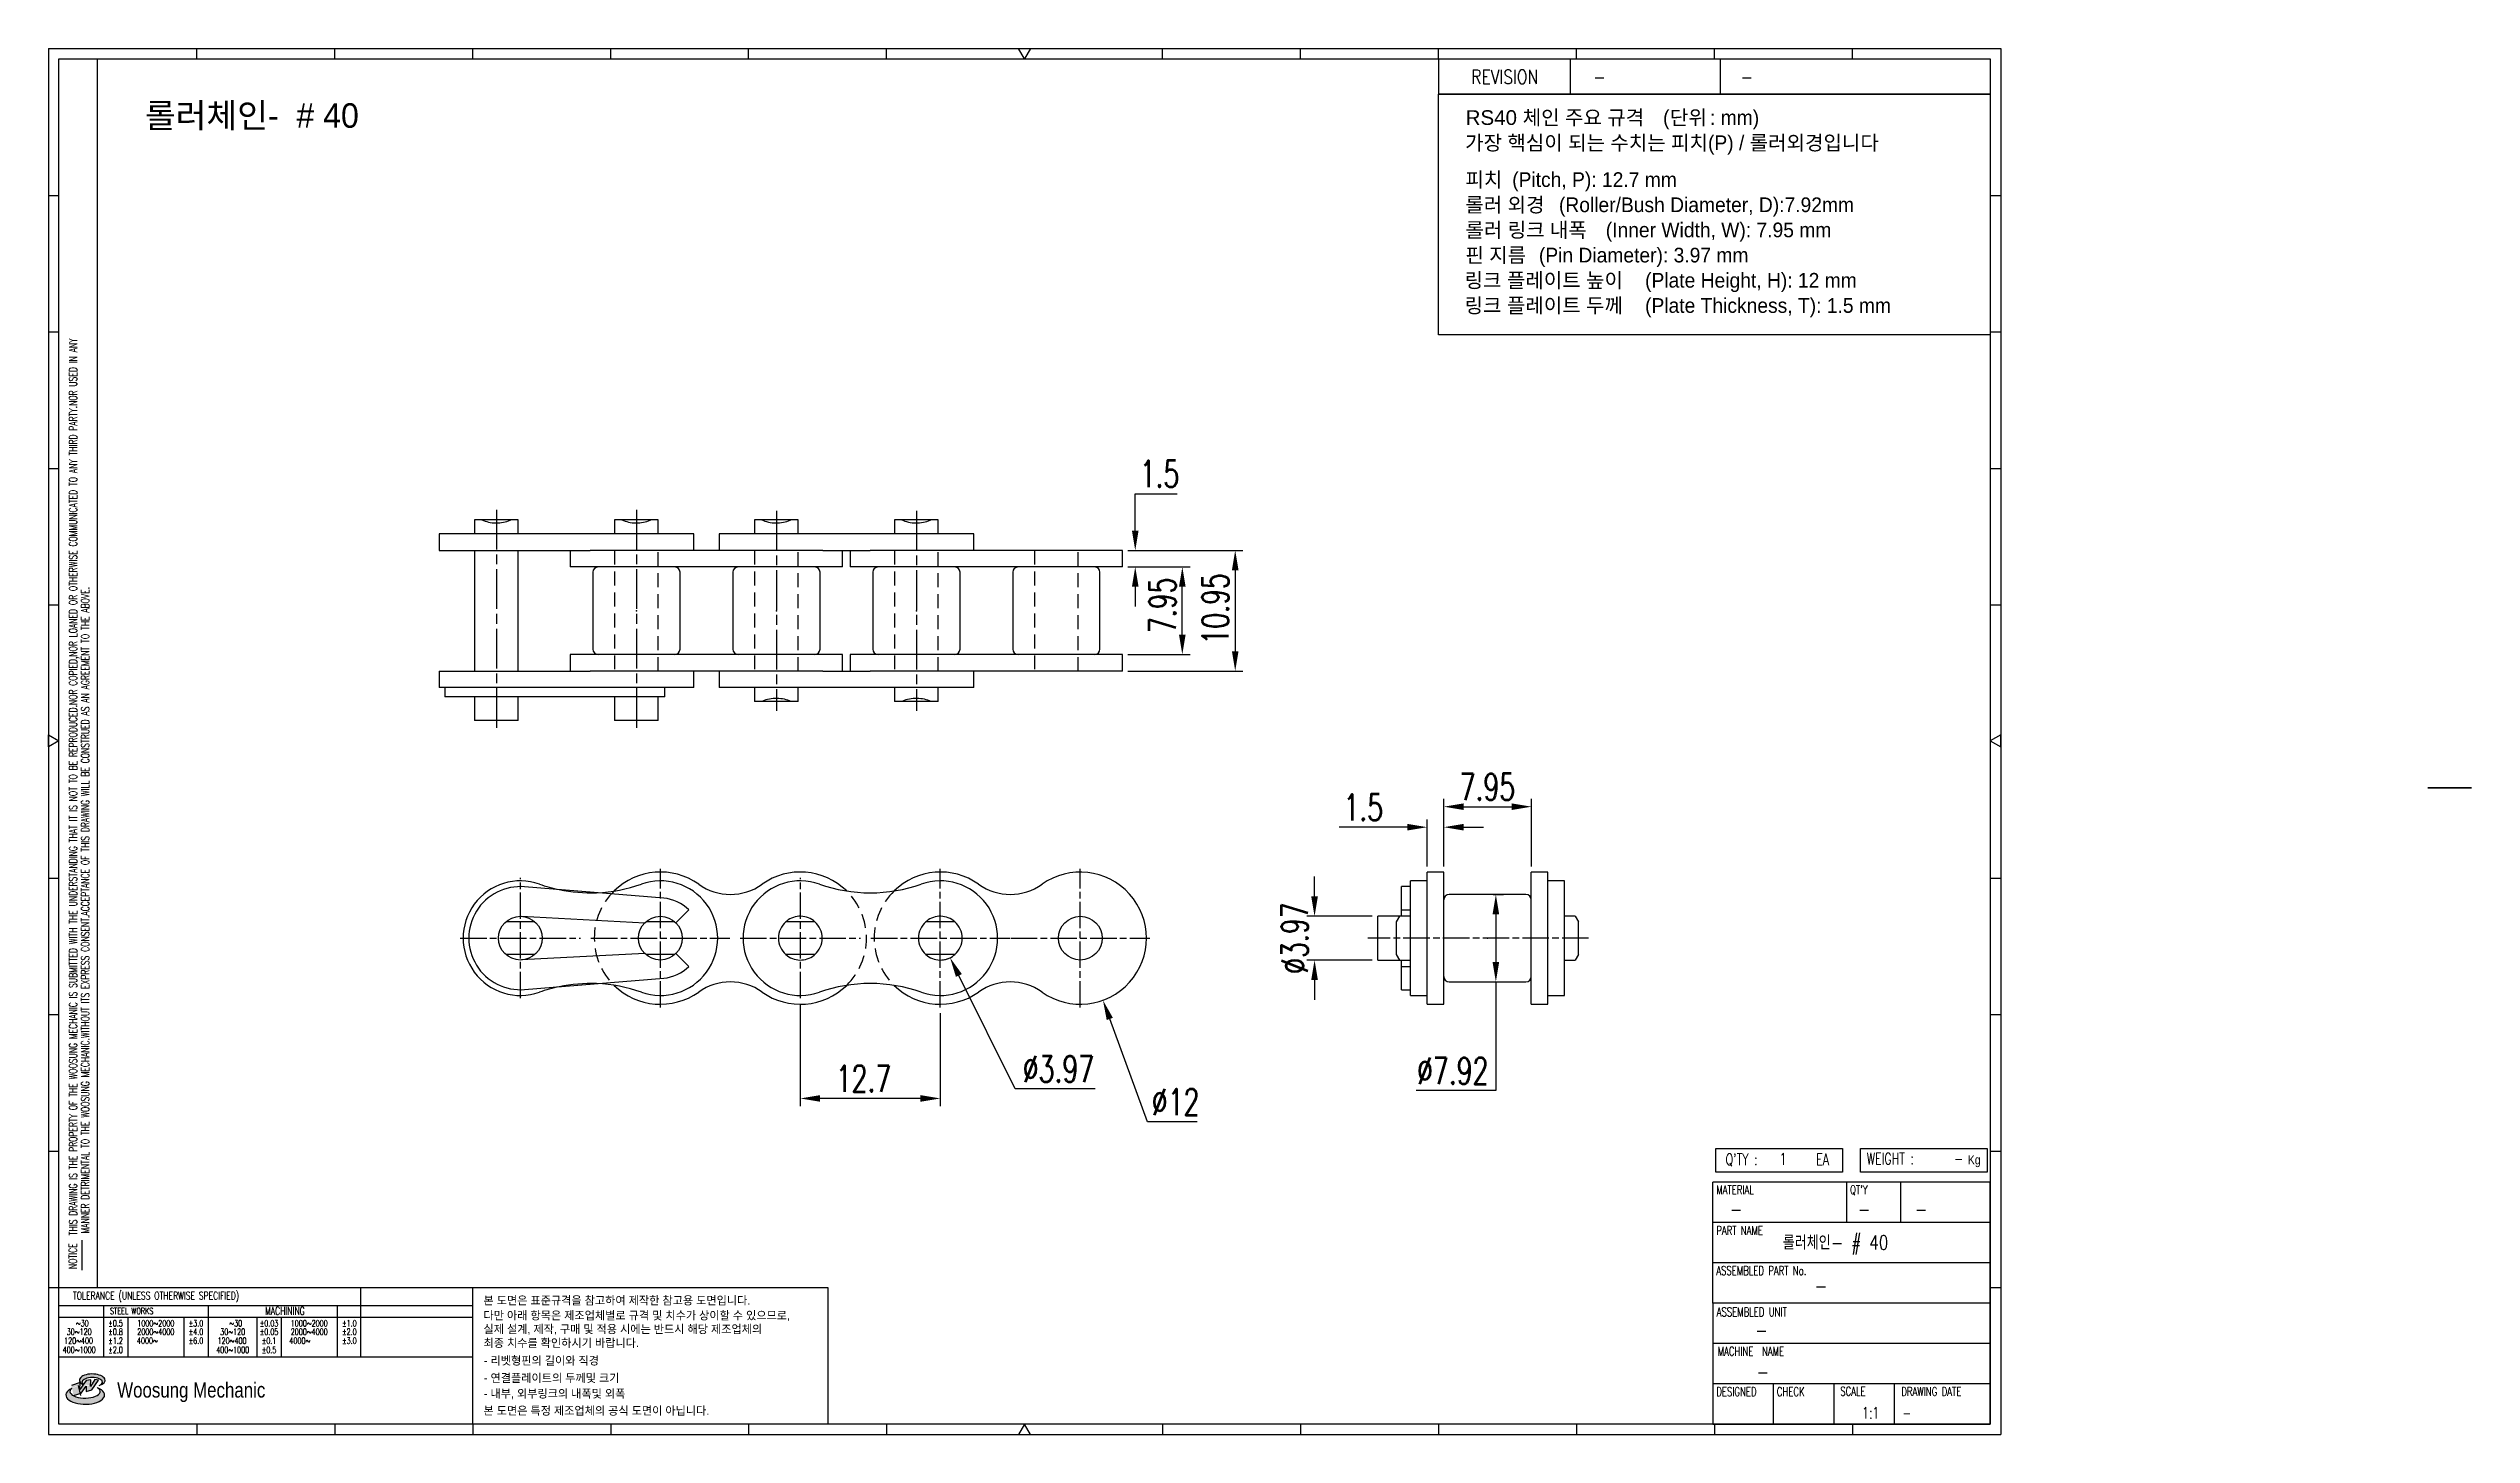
# Model space of a CAD drawing. Header units: millimetres. Extents: x 24367 to 24587, y 34 to 159.
import ezdxf
from ezdxf.enums import TextEntityAlignment as Align

# ---------------------------------------------------------------- set-up
doc = ezdxf.new("R2010")
doc.units = ezdxf.units.MM
doc.linetypes.add('AM_ISO08W050', pattern=[18, 12, -1.5, 3, -1.5])
doc.linetypes.add('HIDDEN', pattern=[9.525, 6.35, -3.175])
doc.layers.get('Defpoints').update_dxf_attribs({"color": 80})
doc.layers.add('CL1', color=140, linetype='AM_ISO08W050', lineweight=25)
for name, color, linetype in [('HID-01', 2, 'HIDDEN'), ('S-DIM', 7, 'Continuous'), ('TITLE', 7, 'Continuous'), ('도면레이아웃', 7, 'Continuous')]:
    doc.layers.add(name, color=color, linetype=linetype)
doc.styles.add('HAN', font='ROMANS.shx', dxfattribs={"width": 0.7, "bigfont": 'whgtxt.shx'})
doc.styles.add('HKD_ST2', font='romans.shx', dxfattribs={"width": 0.7, "height": 4, "bigfont": '@extfont2.shx'})
doc.styles.add('HSG', font='SIMPLEX.shx', dxfattribs={"width": 0.7, "bigfont": 'HSG.shx'})
doc.styles.add('MtXpl_', font='Gulim.ttf')
doc.styles.add('SLDTEXTSTYLE4', font='arial.ttf', dxfattribs={"width": 0.8})
doc.styles.get("Standard").update_dxf_attribs({"font": 'arial.ttf'})
doc.dimstyles.new('APP1', dxfattribs={"dimtxt": 2.4, "dimasz": 1.8, "dimexe": 0.7, "dimexo": 0.5, "dimgap": 0.6, "dimtad": 1, "dimtoh": 1, "dimrnd": 0.01, "dimzin": 9, "dimdsep": 46, "dimtxsty": 'HSG', "dimcen": 0, "dimclrd": 1, "dimclre": 1, "dimclrt": 256, "dimazin": 2, "dimtp": 1, "dimtm": 1, "dimtfac": 0.5, "dimtofl": 0, "dimtmove": 0, "dimatfit": 3, "dimfxl": 0, "dimtvp": 1, "dimtolj": 2, "dimlwd": -1, "dimlwe": -1, "dimarcsym": 0})

# ---------------------------------------------------------------- blocks, each defined once
blk = doc.blocks.new('MAST')
at = {"layer": '도면레이아웃'}
h = blk.add_hatch(color=10, dxfattribs=at)
h.paths.add_polyline_path([(1.544, 35.177), (1.554, 34.966), (1.779, 35.034), (2.054, 35.422), (1.908, 35.446), (1.728, 35.167), (1.741, 35.439), (1.547, 35.405), (1.292, 35.041), (1.295, 35.33), (0.943, 35.208), (1.03, 34.8), (1.336, 34.885)])
edge = h.paths.add_edge_path()
edge.add_ellipse((1.795, 35.421), major_axis=(-0.53, 0), ratio=0.487785, start_angle=122.36065, end_angle=403.39574)
edge.add_line((1.411, 35.244), (1.419, 35.261))
edge.add_ellipse((1.798, 35.344), major_axis=(-0.423, 0), ratio=0.444396, start_angle=131.58977, end_angle=386.19408, ccw=False)
edge = h.paths.add_edge_path()
edge.add_ellipse((1.512, 34.815), major_axis=(-0.793, 0), ratio=0.480113, start_angle=314.67633, end_angle=590.85213)
edge.add_ellipse((1.501, 34.958), major_axis=(-0.62, 0), ratio=0.43311, start_angle=331.7024, end_angle=574.42495, ccw=False)
at = {"color": 140}
for p, q in [((0, 90.118), (80.15, 90.118)), ((0, 90.118), (0, 33.191)), ((57.068, 89.693), (57.068, 88.246)), ((62.47, 89.693), (62.47, 88.246)), ((68.635, 89.693), (68.635, 88.246)), ((80.15, 90.118), (80.15, 33.191)), ((79.725, 88.246), (57.068, 88.246)), ((68.449, 43.961), (68.449, 44.936)), ((68.449, 44.936), (73.654, 44.936)), ((73.654, 44.936), (73.654, 43.961)), ((74.39, 43.961), (74.39, 44.936)), ((74.39, 44.936), (79.595, 44.936)), ((79.595, 44.936), (79.595, 43.961)), ((73.654, 43.961), (68.449, 43.961)), ((79.595, 43.961), (74.39, 43.961)), ((68.336, 38.59), (68.336, 43.563)), ((79.725, 43.563), (68.336, 43.563)), ((73.827, 43.563), (73.827, 41.905)), ((76.037, 43.563), (76.037, 41.905)), ((79.725, 38.59), (79.725, 43.563)), ((79.725, 41.905), (68.336, 41.905)), ((79.725, 40.248), (68.336, 40.248)), ((68.336, 38.59), (68.336, 33.616)), ((79.725, 38.59), (68.336, 38.59)), ((79.725, 33.616), (79.725, 38.59)), ((79.725, 36.932), (68.336, 36.932)), ((79.725, 35.274), (68.336, 35.274)), ((70.822, 33.616), (70.822, 35.274)), ((73.309, 33.616), (73.309, 35.274)), ((75.796, 33.616), (75.796, 35.274)), ((0, 33.191), (80.15, 33.191)), ((68.336, 33.616), (79.725, 33.616))]:
    blk.add_line(p, q, dxfattribs=at)
at = {"color": 2}
for p, q in [((2.017, 39.224), (2.017, 89.693)), ((0.425, 39.224), (17.418, 39.224)), ((12.816, 39.224), (12.816, 36.382)), ((17.418, 33.616), (17.418, 39.224)), ((0.425, 38.487), (17.418, 38.487)), ((0.425, 38.012), (17.418, 38.012)), ((2.257, 38.487), (2.257, 36.382)), ((3.257, 38.012), (3.257, 36.382)), ((5.557, 38.012), (5.557, 36.382)), ((6.557, 38.5), (6.557, 36.382)), ((8.557, 38.012), (8.557, 36.382)), ((9.557, 38.026), (9.557, 36.382)), ((11.857, 38.487), (11.857, 36.382)), ((0.425, 36.382), (17.418, 36.382))]:
    blk.add_line(p, q, dxfattribs=at)
for p, q in [((6.089, 89.693), (6.089, 90.118)), ((11.753, 89.693), (11.753, 90.118)), ((17.418, 89.693), (17.418, 90.118)), ((23.082, 89.693), (23.082, 90.118)), ((28.746, 89.693), (28.746, 90.118)), ((34.411, 89.693), (34.411, 90.118)), ((45.739, 89.693), (45.739, 90.118)), ((51.404, 89.693), (51.404, 90.118)), ((57.068, 89.693), (57.068, 90.118)), ((62.732, 89.693), (62.732, 90.118)), ((68.397, 89.693), (68.397, 90.118)), ((74.061, 89.693), (74.061, 90.118)), ((0, 84.085), (0.425, 84.085)), ((79.725, 84.085), (80.15, 84.085)), ((0, 78.478), (0.425, 78.478)), ((79.725, 78.478), (80.15, 78.478)), ((0, 72.87), (0.425, 72.87)), ((79.725, 72.87), (80.15, 72.87)), ((0, 67.262), (0.425, 67.262)), ((79.725, 67.262), (80.15, 67.262)), ((0, 56.047), (0.425, 56.047)), ((79.725, 56.047), (80.15, 56.047)), ((0, 50.439), (0.425, 50.439)), ((79.725, 50.439), (80.15, 50.439)), ((0, 44.832), (0.425, 44.832)), ((79.725, 44.832), (80.15, 44.832)), ((1.377, 39.947), (1.377, 41.174)), ((0, 39.224), (0.425, 39.224)), ((79.725, 39.224), (80.15, 39.224)), ((6.089, 33.616), (6.089, 33.191)), ((11.753, 33.616), (11.753, 33.191)), ((17.418, 33.616), (17.418, 33.191)), ((23.082, 33.616), (23.082, 33.191)), ((28.746, 33.616), (28.746, 33.191)), ((34.411, 33.616), (34.411, 33.191)), ((45.739, 33.616), (45.739, 33.191)), ((51.404, 33.616), (51.404, 33.191)), ((57.068, 33.616), (57.068, 33.191)), ((62.732, 33.616), (62.732, 33.191)), ((68.397, 33.616), (68.397, 33.191)), ((74.061, 33.616), (74.061, 33.191))]:
    blk.add_line(p, q)
at = {"color": 140}
blk.add_lwpolyline([(0.425, 89.693), (79.725, 89.693), (79.725, 33.616), (0.425, 33.616)], close=True, dxfattribs=at)
for points in [[(40.075, 89.693), (39.83, 90.118), (40.32, 90.118)], [(0.425, 61.679), (0, 61.433), (0, 61.924)], [(79.725, 61.679), (80.15, 61.433), (80.15, 61.924)], [(40.075, 33.616), (39.83, 33.191), (40.32, 33.191)]]:
    blk.add_lwpolyline(points, close=True)
at = {"layer": '도면레이아웃'}
for p, q in [((1.295, 35.33), (0.943, 35.208)), ((1.03, 34.8), (1.336, 34.885)), ((1.224, 35.208), (1.311, 34.8)), ((1.224, 35.208), (1.224, 35.208)), ((1.547, 35.405), (1.292, 35.041)), ((1.292, 35.041), (1.295, 35.33)), ((1.336, 34.885), (1.544, 35.177)), ((1.419, 35.261), (1.411, 35.244)), ((1.544, 35.177), (1.554, 34.966)), ((1.741, 35.439), (1.547, 35.405)), ((1.554, 34.966), (1.779, 35.034)), ((1.908, 35.446), (1.728, 35.167)), ((1.728, 35.167), (1.741, 35.439)), ((1.779, 35.034), (2.054, 35.422)), ((2.054, 35.422), (1.908, 35.446))]:
    blk.add_line(p, q, dxfattribs=at)
for centre, major_axis, ratio, start_param, end_param in [((1.512, 34.815), (-0.793, 0), 0.480113, 5.492138, 10.312315), ((1.501, 34.958), (-0.62, 0), 0.43311, 5.789299, 10.025607), ((1.795, 35.421), (-0.53, 0), 0.487785, 2.135596, 7.040584), ((1.798, 35.344), (-0.423, 0), 0.444396, 2.296675, 6.740358)]:
    blk.add_ellipse(centre, major_axis=major_axis, ratio=ratio, start_param=start_param, end_param=end_param, dxfattribs=at)
for s, height, style, width, p in [('REVISION', 0.5806, 'HAN', 0.8, (58.415, 88.664)), ('-', 0.581, 'HAN', 0.8, (63.426, 88.664)), ('-', 0.581, 'HAN', 0.8, (69.468, 88.664)), ("Q'TY : ", 0.4746, 'HKD_ST2', 0.7, (68.857, 44.253)), ('1', 0.475, 'HKD_ST2', 0.7, (71.071, 44.275)), ('EA', 0.4746, 'HKD_ST2', 0.7, (72.578, 44.253)), ('WEIGHT : ', 0.4746, 'HKD_ST2', 0.7, (74.65, 44.286)), ('-', 0.581, 'HAN', 0.8, (69.029, 42.157)), ('-', 0.581, 'HAN', 0.8, (74.289, 42.157)), ('-', 0.581, 'HAN', 0.8, (76.623, 42.157)), ('-', 0.581, 'HAN', 0.8, (72.515, 39.013)), ('-', 0.581, 'HAN', 0.8, (70.067, 37.189)), ('-', 0.581, 'HAN', 0.8, (70.126, 35.48)), ('1:1', 0.4746, 'HKD_ST2', 0.7, (74.458, 33.848)), ('-', 0.475, 'HKD_ST2', 0.7, (76.112, 33.837))]:
    blk.add_text(s, height=height, dxfattribs=dict(style=style, width=width)).set_placement(p)
at = {"color": 6, "style": 'HKD_ST2', "width": 0.7}
for s, p in [(' THIS DRAWING IS THE PROPERTY OF THE WOOSUNG MECHANIC IS SUBMITTED WITH THE UNDERSTANDING THAT IT IS NOT TO BE REPRODUCED.NOR COPIED,NOR LOANED OR OTHERWISE COMMUNICATED TO ANY THIRD PARTY.NOR USED IN ANY', (1.173, 41.217)), ('MANNER DETRIMENTAL TO THE WOOSUNG MECHANIC.WITHOUT ITS EXPRESS CONSENT.ACCEPTANCE OF THIS DRAWING WILL BE CONSTRUED AS AN AGREEMENT TO THE ABOVE.', (1.672, 41.447))]:
    blk.add_text(s, height=0.326266, rotation=90, dxfattribs=at).set_placement(p)
at = {"style": 'HKD_ST2', "width": 0.7}
blk.add_text('-', height=0.475, dxfattribs=at).set_placement((78.613, 44.286), align=Align.RIGHT)
at = {"color": 254, "style": 'HKD_ST2', "width": 0.7}
for s, height, p in [('MATERIAL', 0.3651, (68.474, 43.425)), ("QT'Y", 0.3651, (73.965, 43.425)), ('PART NAME', 0.3651, (68.474, 41.756)), ('ASSEMBLED PART No.', 0.36511, (68.474, 40.109)), ('ASSEMBLED UNIT', 0.36511, (68.49, 38.408)), ('MACHINE  NAME', 0.36511, (68.532, 36.794)), ('DESIGNED', 0.3651, (68.474, 35.136)), ('CHECK', 0.3651, (70.961, 35.136)), ('SCALE', 0.3651, (73.566, 35.153)), ('DRAWING DATE', 0.36511, (76.071, 35.141))]:
    blk.add_text(s, height=height, dxfattribs=at).set_placement(p, align=Align.TOP_LEFT)
at = {"style": 'HKD_ST2', "width": 0.7}
blk.add_text('NOTICE', height=0.3263, rotation=90, dxfattribs=at).set_placement((1.163, 39.988))
blk.add_text('TOLERANCE (UNLESS OTHERWISE SPECIFIED)', height=0.32627, dxfattribs=at).set_placement((4.417, 38.896), align=Align.MIDDLE_CENTER)
at = {"color": 4, "style": 'HKD_ST2', "width": 0.7}
for s, height, p in [('%%12630', 0.261, (1.389, 37.762)), ('1000%%1262000', 0.26101, (4.407, 37.762)), ('%%12630', 0.261, (7.689, 37.762)), ('1000%%1262000', 0.26101, (10.707, 37.762)), ('120%%126400', 0.26101, (1.237, 37.045)), ('30%%126120', 0.261, (1.263, 37.411)), ('4000%%126', 0.261, (4.061, 37.045)), ('2000%%1264000', 0.26101, (4.407, 37.411)), ('120%%126400', 0.26101, (7.537, 37.045)), ('30%%126120', 0.261, (7.563, 37.411)), ('4000%%126', 0.261, (10.321, 37.045)), ('2000%%1264000', 0.26101, (10.707, 37.411)), ('400%%1261000', 0.26101, (1.263, 36.67)), ('400%%1261000', 0.26101, (7.563, 36.67))]:
    blk.add_text(s, height=height, dxfattribs=at).set_placement(p, align=Align.MIDDLE_CENTER)
for s, height, p in [('%%P0.5', 0.261, (2.757, 37.762)), ('STEEL WORKS', 0.26101, (3.416, 38.268)), ('%%P3.0', 0.261, (6.057, 37.762)), ('%%P0.03', 0.261, (9.057, 37.762)), ('MACHINING', 0.3263, (9.707, 38.27)), ('%%P1.0', 0.261, (12.357, 37.762)), ('%%P0.8', 0.261, (2.757, 37.411)), ('%%P1.2', 0.261, (2.757, 37.045)), ('%%P4.0', 0.261, (6.057, 37.411)), ('%%P6.0', 0.261, (6.057, 37.045)), ('%%P0.05', 0.261, (9.057, 37.411)), ('%%P0.1', 0.261, (9.057, 37.045)), ('%%P2.0', 0.261, (12.357, 37.411)), ('%%P3.0', 0.261, (12.357, 37.045)), ('%%P2.0', 0.261, (2.757, 36.67)), ('%%P0.5', 0.261, (9.057, 36.67))]:
    blk.add_text(s, height=height, dxfattribs=at).set_placement(p, align=Align.MIDDLE)
at = {"color": 1, "style": 'SLDTEXTSTYLE4', "width": 0.8}
blk.add_text('Woosung Mechanic', height=0.61957, dxfattribs=at).set_placement((2.822, 34.711))
at = {"layer": 'TITLE', "width": 0.8}
blk.add_text('Kg', height=0.3789, dxfattribs=at).set_placement((78.807, 44.286))
blk = doc.blocks.new('*D2')
at = {"layer": 'Defpoints', "color": 0, "transparency": 16777216}
for p in [(24464.75, 112.32), (24470.18, 112.32), (24464.75, 104.37)]:
    blk.add_point(p, dxfattribs=at)
at = {"layer": 'S-DIM', "color": 1, "linetype": 'ByBlock', "transparency": 16777216}
for p, q in [((24465.25, 112.32), (24470.88, 112.32)), ((24470.18, 106.17), (24470.18, 110.52)), ((24465.25, 104.37), (24470.88, 104.37))]:
    blk.add_line(p, q, dxfattribs=at)
at = {"layer": 'S-DIM', "color": 1, "transparency": 16777216}
for points in [[(24469.88, 110.52), (24470.48, 110.52), (24470.18, 112.32)], [(24469.88, 106.17), (24470.48, 106.17), (24470.18, 104.37)]]:
    blk.add_solid(points, dxfattribs=at)
at = {"layer": 'S-DIM', "transparency": 16777216, "insert": (24468.38, 108.84), "char_height": 2.4, "attachment_point": 5, "rotation": 90, "style": 'HSG'}
blk.add_mtext('\\A2;7.95', dxfattribs=at)
blk = doc.blocks.new('*D3')
at = {"layer": 'Defpoints', "color": 0, "transparency": 16777216}
for p in [(24464.75, 113.82), (24464.75, 112.32), (24465.91, 113.82)]:
    blk.add_point(p, dxfattribs=at)
at = {"layer": 'S-DIM', "color": 1, "linetype": 'ByBlock', "transparency": 16777216}
for p, q in [((24465.91, 115.62), (24465.91, 118.97)), ((24465.91, 118.97), (24469.71, 118.97)), ((24465.25, 113.82), (24466.61, 113.82)), ((24465.25, 112.32), (24466.61, 112.32)), ((24465.91, 110.52), (24465.91, 108.72))]:
    blk.add_line(p, q, dxfattribs=at)
at = {"layer": 'S-DIM', "color": 1, "transparency": 16777216}
for points in [[(24465.61, 115.62), (24466.21, 115.62), (24465.91, 113.82)], [(24465.61, 110.52), (24466.21, 110.52), (24465.91, 112.32)]]:
    blk.add_solid(points, dxfattribs=at)
at = {"layer": 'S-DIM', "transparency": 16777216, "insert": (24468.11, 120.77), "char_height": 2.4, "attachment_point": 5, "style": 'HSG'}
blk.add_mtext('\\A2;1.5', dxfattribs=at)
blk = doc.blocks.new('*D4')
at = {"layer": 'Defpoints', "color": 0, "transparency": 16777216}
for p in [(24464.75, 113.82), (24464.75, 102.87), (24474.98, 102.87)]:
    blk.add_point(p, dxfattribs=at)
at = {"layer": 'S-DIM', "color": 1, "linetype": 'ByBlock', "transparency": 16777216}
for p, q in [((24465.25, 113.82), (24475.68, 113.82)), ((24474.98, 112.02), (24474.98, 104.67)), ((24465.25, 102.87), (24475.68, 102.87))]:
    blk.add_line(p, q, dxfattribs=at)
at = {"layer": 'S-DIM', "color": 1, "transparency": 16777216}
for points in [[(24474.68, 112.02), (24475.28, 112.02), (24474.98, 113.82)], [(24474.68, 104.67), (24475.28, 104.67), (24474.98, 102.87)]]:
    blk.add_solid(points, dxfattribs=at)
at = {"layer": 'S-DIM', "transparency": 16777216, "insert": (24473.18, 108.51), "char_height": 2.4, "attachment_point": 5, "rotation": 90, "style": 'HSG'}
blk.add_mtext('\\A2;10.95', dxfattribs=at)
blk = doc.blocks.new('*D15')
at = {"layer": 'Defpoints', "color": 0, "transparency": 16777216}
for p in [(24447.34, 80.41), (24449.11, 76.85)]:
    blk.add_point(p, dxfattribs=at)
at = {"layer": 'S-DIM', "color": 1, "linetype": 'ByBlock', "transparency": 16777216}
for p, q in [((24455.02, 64.96), (24449.91, 75.24)), ((24462.26, 64.96), (24455.02, 64.96))]:
    blk.add_line(p, q, dxfattribs=at)
blk.add_arc((24448.22, 78.63), 1.99, 276.2465, 296.9774, dxfattribs=at)
at = {"layer": 'S-DIM', "color": 1, "transparency": 16777216}
blk.add_solid([(24450.18, 75.37), (24449.64, 75.11), (24449.11, 76.85)], dxfattribs=at)
at = {"layer": 'S-DIM', "transparency": 16777216, "insert": (24458.94, 66.76), "char_height": 2.4, "attachment_point": 5, "style": 'HSG'}
blk.add_mtext('\\A2;∅3.97', dxfattribs=at)
blk = doc.blocks.new('*D14')
at = {"layer": 'Defpoints', "color": 0, "transparency": 16777216}
for p in [(24458.87, 84.26), (24462.98, 72.99)]:
    blk.add_point(p, dxfattribs=at)
at = {"layer": 'S-DIM', "color": 1, "linetype": 'ByBlock', "transparency": 16777216}
for p, q in [((24467.01, 61.96), (24463.6, 71.3)), ((24471.53, 61.96), (24467.01, 61.96))]:
    blk.add_line(p, q, dxfattribs=at)
at = {"layer": 'S-DIM', "color": 1, "transparency": 16777216}
blk.add_solid([(24463.88, 71.4), (24463.32, 71.2), (24462.98, 72.99)], dxfattribs=at)
at = {"layer": 'S-DIM', "transparency": 16777216, "insert": (24469.57, 63.76), "char_height": 2.4, "attachment_point": 5, "style": 'HSG'}
blk.add_mtext('\\A2;∅12', dxfattribs=at)
blk = doc.blocks.new('*D7')
at = {"layer": 'Defpoints', "color": 0, "transparency": 16777216}
for p in [(24435.52, 73.17), (24448.22, 72.33), (24435.52, 64.08)]:
    blk.add_point(p, dxfattribs=at)
at = {"layer": 'S-DIM', "color": 1, "linetype": 'ByBlock', "transparency": 16777216}
for p, q in [((24435.52, 72.67), (24435.52, 63.38)), ((24448.22, 71.83), (24448.22, 63.38)), ((24446.42, 64.08), (24437.32, 64.08))]:
    blk.add_line(p, q, dxfattribs=at)
at = {"layer": 'S-DIM', "color": 1, "transparency": 16777216}
for points in [[(24437.32, 64.38), (24437.32, 63.78), (24435.52, 64.08)], [(24446.42, 64.38), (24446.42, 63.78), (24448.22, 64.08)]]:
    blk.add_solid(points, dxfattribs=at)
at = {"layer": 'S-DIM', "transparency": 16777216, "insert": (24441.25, 65.88), "char_height": 2.4, "attachment_point": 5, "style": 'HSG'}
blk.add_mtext('\\A2;12.7', dxfattribs=at)
blk = doc.blocks.new('*D8')
at = {"layer": 'Defpoints', "color": 0, "transparency": 16777216}
for p in [(24487.92, 80.61), (24482.18, 76.64), (24487.92, 76.64)]:
    blk.add_point(p, dxfattribs=at)
at = {"layer": 'S-DIM', "color": 1, "linetype": 'ByBlock', "transparency": 16777216}
for p, q in [((24482.18, 82.41), (24482.18, 84.21)), ((24487.42, 80.61), (24481.48, 80.61)), ((24487.42, 76.64), (24481.48, 76.64)), ((24482.18, 74.84), (24482.18, 73.04))]:
    blk.add_line(p, q, dxfattribs=at)
at = {"layer": 'S-DIM', "color": 1, "transparency": 16777216}
for points in [[(24481.88, 82.41), (24482.48, 82.41), (24482.18, 80.61)], [(24481.88, 74.84), (24482.48, 74.84), (24482.18, 76.64)]]:
    blk.add_solid(points, dxfattribs=at)
at = {"layer": 'S-DIM', "transparency": 16777216, "insert": (24480.38, 78.63), "char_height": 2.4, "attachment_point": 5, "rotation": 90, "style": 'HSG'}
blk.add_mtext('\\A2;%%c3.97', dxfattribs=at)
blk = doc.blocks.new('*D9')
at = {"layer": 'Defpoints', "color": 0, "transparency": 16777216}
for p in [(24497.87, 82.59), (24498.63, 82.59), (24497.87, 74.67)]:
    blk.add_point(p, dxfattribs=at)
at = {"layer": 'S-DIM', "color": 1, "linetype": 'ByBlock', "transparency": 16777216}
for p, q in [((24498.37, 82.59), (24499.33, 82.59)), ((24498.63, 80.79), (24498.63, 76.47)), ((24498.37, 74.67), (24499.33, 74.67)), ((24498.63, 74.67), (24498.63, 64.79)), ((24498.63, 64.79), (24491.39, 64.79))]:
    blk.add_line(p, q, dxfattribs=at)
at = {"layer": 'S-DIM', "color": 1, "transparency": 16777216}
for points in [[(24498.33, 80.79), (24498.93, 80.79), (24498.63, 82.59)], [(24498.33, 76.47), (24498.93, 76.47), (24498.63, 74.67)]]:
    blk.add_solid(points, dxfattribs=at)
at = {"layer": 'S-DIM', "transparency": 16777216, "insert": (24494.71, 66.59), "char_height": 2.4, "attachment_point": 5, "style": 'HSG'}
blk.add_mtext('\\A2;%%c7.92', dxfattribs=at)
blk = doc.blocks.new('*D10')
at = {"layer": 'Defpoints', "color": 0, "transparency": 16777216}
for p in [(24492.4, 88.7), (24492.4, 84.63), (24493.9, 84.63)]:
    blk.add_point(p, dxfattribs=at)
at = {"layer": 'S-DIM', "color": 1, "linetype": 'ByBlock', "transparency": 16777216}
for p, q in [((24490.6, 88.7), (24484.4, 88.7)), ((24492.4, 85.13), (24492.4, 89.4)), ((24493.9, 85.13), (24493.9, 89.4)), ((24495.7, 88.7), (24497.5, 88.7))]:
    blk.add_line(p, q, dxfattribs=at)
at = {"layer": 'S-DIM', "color": 1, "transparency": 16777216}
for points in [[(24490.6, 89), (24490.6, 88.4), (24492.4, 88.7)], [(24495.7, 89), (24495.7, 88.4), (24493.9, 88.7)]]:
    blk.add_solid(points, dxfattribs=at)
at = {"layer": 'S-DIM', "transparency": 16777216, "insert": (24486.6, 90.5), "char_height": 2.4, "attachment_point": 5, "style": 'HSG'}
blk.add_mtext('\\A2;1.5', dxfattribs=at)
blk = doc.blocks.new('*D11')
at = {"layer": 'Defpoints', "color": 0, "transparency": 16777216}
for p in [(24501.85, 90.56), (24493.9, 84.63), (24501.85, 84.63)]:
    blk.add_point(p, dxfattribs=at)
at = {"layer": 'S-DIM', "color": 1, "linetype": 'ByBlock', "transparency": 16777216}
for p, q in [((24493.9, 85.13), (24493.9, 91.26)), ((24495.7, 90.56), (24500.05, 90.56)), ((24501.85, 85.13), (24501.85, 91.26))]:
    blk.add_line(p, q, dxfattribs=at)
at = {"layer": 'S-DIM', "color": 1, "transparency": 16777216}
for points in [[(24495.7, 90.86), (24495.7, 90.26), (24493.9, 90.56)], [(24500.05, 90.86), (24500.05, 90.26), (24501.85, 90.56)]]:
    blk.add_solid(points, dxfattribs=at)
at = {"layer": 'S-DIM', "transparency": 16777216, "insert": (24497.86, 92.36), "char_height": 2.4, "attachment_point": 5, "style": 'HSG'}
blk.add_mtext('\\A2;7.95', dxfattribs=at)

msp = doc.modelspace()

# ---------------------------------------------------------------- linework, layer by layer
for p, q in [((24409.935, 116.597), (24405.965, 116.597)), ((24405.965, 116.597), (24405.965, 115.322)), ((24406.637, 116.597), (24406.772, 116.534)), ((24406.772, 116.534), (24406.915, 116.479)), ((24409.048, 116.502), (24409.188, 116.561)), ((24409.188, 116.561), (24409.263, 116.597)), ((24409.935, 115.322), (24409.935, 116.597)), ((24418.665, 116.597), (24418.665, 115.322)), ((24422.635, 116.597), (24418.665, 116.597)), ((24419.337, 116.597), (24419.472, 116.534)), ((24419.472, 116.534), (24419.615, 116.479)), ((24421.748, 116.502), (24421.888, 116.561)), ((24421.888, 116.561), (24421.963, 116.597)), ((24422.635, 115.322), (24422.635, 116.597)), ((24435.335, 116.597), (24431.365, 116.597)), ((24431.365, 116.597), (24431.365, 115.322)), ((24432.037, 116.597), (24432.172, 116.534)), ((24432.172, 116.534), (24432.315, 116.479)), ((24434.448, 116.502), (24434.588, 116.561)), ((24434.588, 116.561), (24434.663, 116.597)), ((24435.335, 115.322), (24435.335, 116.597)), ((24448.035, 116.597), (24444.065, 116.597)), ((24444.065, 116.597), (24444.065, 115.322)), ((24444.737, 116.597), (24444.872, 116.534)), ((24444.872, 116.534), (24445.015, 116.479)), ((24447.148, 116.502), (24447.288, 116.561)), ((24447.288, 116.561), (24447.363, 116.597)), ((24448.035, 115.322), (24448.035, 116.597)), ((24402.75, 115.322), (24402.75, 113.822)), ((24425.85, 115.322), (24402.75, 115.322)), ((24406.915, 116.479), (24407.067, 116.43)), ((24407.067, 116.43), (24407.225, 116.39)), ((24407.225, 116.39), (24407.389, 116.357)), ((24407.389, 116.357), (24407.557, 116.333)), ((24407.557, 116.333), (24407.728, 116.318)), ((24407.728, 116.318), (24407.901, 116.311)), ((24407.901, 116.311), (24408.074, 116.313)), ((24408.074, 116.313), (24408.246, 116.324)), ((24408.246, 116.324), (24408.416, 116.343)), ((24408.416, 116.343), (24408.583, 116.37)), ((24408.583, 116.37), (24408.744, 116.406)), ((24408.744, 116.406), (24408.9, 116.45)), ((24408.9, 116.45), (24409.048, 116.502)), ((24419.615, 116.479), (24419.767, 116.43)), ((24419.767, 116.43), (24419.925, 116.39)), ((24419.925, 116.39), (24420.089, 116.357)), ((24420.089, 116.357), (24420.257, 116.333)), ((24420.257, 116.333), (24420.428, 116.318)), ((24420.428, 116.318), (24420.601, 116.311)), ((24420.601, 116.311), (24420.774, 116.313)), ((24420.774, 116.313), (24420.946, 116.324)), ((24420.946, 116.324), (24421.116, 116.343)), ((24421.116, 116.343), (24421.283, 116.37)), ((24421.283, 116.37), (24421.444, 116.406)), ((24421.444, 116.406), (24421.6, 116.45)), ((24421.6, 116.45), (24421.748, 116.502)), ((24425.85, 113.822), (24425.85, 115.322)), ((24428.15, 115.322), (24428.15, 113.822)), ((24451.25, 115.322), (24428.15, 115.322)), ((24432.315, 116.479), (24432.467, 116.43)), ((24432.467, 116.43), (24432.625, 116.39)), ((24432.625, 116.39), (24432.789, 116.357)), ((24432.789, 116.357), (24432.957, 116.333)), ((24432.957, 116.333), (24433.128, 116.318)), ((24433.128, 116.318), (24433.301, 116.311)), ((24433.301, 116.311), (24433.474, 116.313)), ((24433.474, 116.313), (24433.646, 116.324)), ((24433.646, 116.324), (24433.816, 116.343)), ((24433.816, 116.343), (24433.983, 116.37)), ((24433.983, 116.37), (24434.144, 116.406)), ((24434.144, 116.406), (24434.3, 116.45)), ((24434.3, 116.45), (24434.448, 116.502)), ((24445.015, 116.479), (24445.167, 116.43)), ((24445.167, 116.43), (24445.325, 116.39)), ((24445.325, 116.39), (24445.489, 116.357)), ((24445.489, 116.357), (24445.657, 116.333)), ((24445.657, 116.333), (24445.828, 116.318)), ((24445.828, 116.318), (24446.001, 116.311)), ((24446.001, 116.311), (24446.174, 116.313)), ((24446.174, 116.313), (24446.346, 116.324)), ((24446.346, 116.324), (24446.516, 116.343)), ((24446.516, 116.343), (24446.683, 116.37)), ((24446.683, 116.37), (24446.844, 116.406)), ((24446.844, 116.406), (24447, 116.45)), ((24447, 116.45), (24447.148, 116.502)), ((24451.25, 113.822), (24451.25, 115.322)), ((24402.75, 113.822), (24416.447, 113.822)), ((24405.965, 113.822), (24405.965, 102.872)), ((24409.935, 102.872), (24409.935, 113.822)), ((24414.65, 113.822), (24414.65, 112.322)), ((24439.35, 112.322), (24414.65, 112.322)), ((24437.553, 113.822), (24416.447, 113.822)), ((24437.553, 113.822), (24441.847, 113.822)), ((24439.35, 112.322), (24439.35, 113.822)), ((24440.05, 113.822), (24440.05, 112.322)), ((24464.75, 112.322), (24440.05, 112.322)), ((24464.75, 113.822), (24441.847, 113.822)), ((24464.75, 112.322), (24464.75, 113.822)), ((24416.69, 111.831), (24416.69, 104.863)), ((24424.61, 104.863), (24424.61, 111.831)), ((24429.39, 111.831), (24429.39, 104.863)), ((24437.31, 104.863), (24437.31, 111.831)), ((24442.09, 111.831), (24442.09, 104.863)), ((24450.01, 104.863), (24450.01, 111.831)), ((24454.79, 111.831), (24454.79, 104.863)), ((24462.71, 104.863), (24462.71, 111.831)), ((24414.65, 104.372), (24414.65, 102.872)), ((24439.35, 104.372), (24414.65, 104.372)), ((24439.35, 102.872), (24439.35, 104.372)), ((24440.05, 104.372), (24440.05, 102.872)), ((24464.75, 104.372), (24440.05, 104.372)), ((24464.75, 102.872), (24464.75, 104.372)), ((24402.75, 102.872), (24416.447, 102.872)), ((24402.75, 102.872), (24402.75, 101.372)), ((24425.85, 101.372), (24402.75, 101.372)), ((24403.27, 101.372), (24403.27, 100.539)), ((24437.553, 102.872), (24416.447, 102.872)), ((24423.224, 100.539), (24423.224, 101.372)), ((24425.85, 101.372), (24425.85, 102.872)), ((24428.15, 102.872), (24428.15, 101.372)), ((24451.25, 101.372), (24428.15, 101.372)), ((24431.365, 101.372), (24431.365, 100.097)), ((24435.335, 100.097), (24435.335, 101.372)), ((24437.553, 102.872), (24441.847, 102.872)), ((24464.75, 102.872), (24441.847, 102.872)), ((24444.065, 101.372), (24444.065, 100.097)), ((24448.035, 100.097), (24448.035, 101.372)), ((24451.25, 101.372), (24451.25, 102.872)), ((24423.224, 100.539), (24403.27, 100.539)), ((24405.965, 100.539), (24405.965, 98.397)), ((24409.935, 98.397), (24409.935, 100.539)), ((24418.665, 100.539), (24418.665, 98.397)), ((24422.635, 98.397), (24422.635, 100.539)), ((24435.335, 100.097), (24431.365, 100.097)), ((24432.112, 100.133), (24432.037, 100.097)), ((24432.252, 100.192), (24432.112, 100.133)), ((24432.4, 100.244), (24432.252, 100.192)), ((24432.556, 100.288), (24432.4, 100.244)), ((24432.717, 100.324), (24432.556, 100.288)), ((24432.884, 100.352), (24432.717, 100.324)), ((24433.053, 100.371), (24432.884, 100.352)), ((24433.226, 100.381), (24433.053, 100.371)), ((24433.399, 100.383), (24433.226, 100.381)), ((24433.572, 100.377), (24433.399, 100.383)), ((24433.743, 100.361), (24433.572, 100.377)), ((24433.911, 100.337), (24433.743, 100.361)), ((24434.075, 100.305), (24433.911, 100.337)), ((24434.233, 100.264), (24434.075, 100.305)), ((24434.384, 100.216), (24434.233, 100.264)), ((24434.528, 100.16), (24434.384, 100.216)), ((24434.663, 100.097), (24434.528, 100.16)), ((24448.035, 100.097), (24444.065, 100.097)), ((24444.812, 100.133), (24444.737, 100.097)), ((24444.952, 100.192), (24444.812, 100.133)), ((24445.1, 100.244), (24444.952, 100.192)), ((24445.256, 100.288), (24445.1, 100.244)), ((24445.417, 100.324), (24445.256, 100.288)), ((24445.584, 100.352), (24445.417, 100.324)), ((24445.753, 100.371), (24445.584, 100.352)), ((24445.926, 100.381), (24445.753, 100.371)), ((24446.099, 100.383), (24445.926, 100.381)), ((24446.272, 100.377), (24446.099, 100.383)), ((24446.443, 100.361), (24446.272, 100.377)), ((24446.611, 100.337), (24446.443, 100.361)), ((24446.775, 100.305), (24446.611, 100.337)), ((24446.933, 100.264), (24446.775, 100.305)), ((24447.084, 100.216), (24446.933, 100.264)), ((24447.228, 100.16), (24447.084, 100.216)), ((24447.363, 100.097), (24447.228, 100.16)), ((24409.935, 98.397), (24405.965, 98.397)), ((24422.635, 98.397), (24418.665, 98.397)), ((24492.397, 83.828), (24490.897, 83.828)), ((24490.897, 73.428), (24490.897, 83.828)), ((24493.897, 84.628), (24492.397, 84.628)), ((24492.397, 72.628), (24492.397, 84.628)), ((24493.897, 72.628), (24493.897, 84.628)), ((24503.347, 84.628), (24501.847, 84.628)), ((24501.847, 72.628), (24501.847, 84.628)), ((24503.347, 72.628), (24503.347, 84.628)), ((24504.847, 83.828), (24503.347, 83.828)), ((24504.847, 73.428), (24504.847, 83.828)), ((24423.122, 82.256), (24410.507, 83.292)), ((24490.897, 83.308), (24490.063, 83.308)), ((24490.063, 80.613), (24490.063, 83.308)), ((24501.356, 82.588), (24494.388, 82.588)), ((24411.437, 80.117), (24408.811, 80.117)), ((24410.226, 80.61), (24421.42, 80.032)), ((24424.137, 80.117), (24421.511, 80.117)), ((24424.227, 80.032), (24425.398, 81.202)), ((24434.286, 80.179), (24434.211, 80.117)), ((24436.837, 80.117), (24434.211, 80.117)), ((24434.426, 80.281), (24434.286, 80.179)), ((24434.574, 80.371), (24434.426, 80.281)), ((24434.729, 80.447), (24434.574, 80.371)), ((24434.891, 80.509), (24434.729, 80.447)), ((24435.057, 80.557), (24434.891, 80.509)), ((24435.227, 80.591), (24435.057, 80.557)), ((24435.4, 80.609), (24435.227, 80.591)), ((24435.573, 80.612), (24435.4, 80.609)), ((24435.745, 80.601), (24435.573, 80.612)), ((24435.917, 80.574), (24435.745, 80.601)), ((24436.085, 80.532), (24435.917, 80.574)), ((24436.248, 80.476), (24436.085, 80.532)), ((24436.407, 80.406), (24436.248, 80.476)), ((24436.558, 80.322), (24436.407, 80.406)), ((24436.702, 80.225), (24436.558, 80.322)), ((24436.837, 80.117), (24436.702, 80.225)), ((24446.986, 80.179), (24446.911, 80.117)), ((24449.537, 80.117), (24446.911, 80.117)), ((24447.126, 80.281), (24446.986, 80.179)), ((24447.274, 80.371), (24447.126, 80.281)), ((24447.429, 80.447), (24447.274, 80.371)), ((24447.591, 80.509), (24447.429, 80.447)), ((24447.757, 80.557), (24447.591, 80.509)), ((24447.927, 80.591), (24447.757, 80.557)), ((24448.1, 80.609), (24447.927, 80.591)), ((24448.273, 80.612), (24448.1, 80.609)), ((24448.445, 80.601), (24448.273, 80.612)), ((24448.617, 80.574), (24448.445, 80.601)), ((24448.785, 80.532), (24448.617, 80.574)), ((24448.948, 80.476), (24448.785, 80.532)), ((24449.107, 80.406), (24448.948, 80.476)), ((24449.258, 80.322), (24449.107, 80.406)), ((24449.402, 80.225), (24449.258, 80.322)), ((24449.537, 80.117), (24449.402, 80.225)), ((24487.922, 76.643), (24487.922, 80.613)), ((24489.908, 80.613), (24487.922, 80.613)), ((24489.622, 80.117), (24489.908, 80.613)), ((24489.622, 77.139), (24489.622, 80.117)), ((24490.897, 80.613), (24489.908, 80.613)), ((24490.063, 81.202), (24490.897, 81.202)), ((24505.835, 80.613), (24504.847, 80.613)), ((24505.835, 80.613), (24506.122, 80.117)), ((24506.122, 77.139), (24506.122, 80.117)), ((24411.437, 77.139), (24408.811, 77.139)), ((24421.42, 77.224), (24410.226, 76.646)), ((24424.137, 77.139), (24421.511, 77.139)), ((24425.398, 76.054), (24424.227, 77.224)), ((24434.211, 77.139), (24434.346, 77.03)), ((24436.837, 77.139), (24434.211, 77.139)), ((24434.346, 77.03), (24434.489, 76.934)), ((24436.474, 76.885), (24436.622, 76.974)), ((24436.622, 76.974), (24436.762, 77.076)), ((24436.762, 77.076), (24436.837, 77.139)), ((24446.911, 77.139), (24447.046, 77.03)), ((24449.537, 77.139), (24446.911, 77.139)), ((24447.046, 77.03), (24447.189, 76.934)), ((24449.174, 76.885), (24449.322, 76.974)), ((24449.322, 76.974), (24449.462, 77.076)), ((24449.462, 77.076), (24449.537, 77.139)), ((24489.908, 76.643), (24489.622, 77.139)), ((24506.122, 77.139), (24505.835, 76.643)), ((24410.507, 73.964), (24423.122, 75)), ((24434.489, 76.934), (24434.641, 76.85)), ((24434.641, 76.85), (24434.799, 76.78)), ((24434.799, 76.78), (24434.963, 76.724)), ((24434.963, 76.724), (24435.131, 76.682)), ((24435.131, 76.682), (24435.302, 76.655)), ((24435.302, 76.655), (24435.475, 76.644)), ((24435.475, 76.644), (24435.648, 76.647)), ((24435.648, 76.647), (24435.82, 76.665)), ((24435.82, 76.665), (24435.99, 76.699)), ((24435.99, 76.699), (24436.157, 76.747)), ((24436.157, 76.747), (24436.318, 76.809)), ((24436.318, 76.809), (24436.474, 76.885)), ((24447.189, 76.934), (24447.341, 76.85)), ((24447.341, 76.85), (24447.499, 76.78)), ((24447.499, 76.78), (24447.663, 76.724)), ((24447.663, 76.724), (24447.831, 76.682)), ((24447.831, 76.682), (24448.002, 76.655)), ((24448.002, 76.655), (24448.175, 76.644)), ((24448.175, 76.644), (24448.348, 76.647)), ((24448.348, 76.647), (24448.52, 76.665)), ((24448.52, 76.665), (24448.69, 76.699)), ((24448.69, 76.699), (24448.857, 76.747)), ((24448.857, 76.747), (24449.018, 76.809)), ((24449.018, 76.809), (24449.174, 76.885)), ((24487.922, 76.643), (24490.897, 76.643)), ((24490.063, 73.948), (24490.063, 76.643)), ((24490.063, 76.054), (24490.897, 76.054)), ((24504.847, 76.643), (24505.835, 76.643)), ((24490.063, 73.948), (24490.897, 73.948)), ((24490.897, 73.428), (24492.397, 73.428)), ((24492.397, 72.628), (24493.897, 72.628)), ((24494.388, 74.668), (24501.356, 74.668)), ((24501.847, 72.628), (24503.347, 72.628)), ((24503.347, 73.428), (24504.847, 73.428))]:
    msp.add_line(p, q)
at = {"color": 140}
msp.add_lwpolyline([(24493.421, 155.242), (24543.493, 155.242), (24543.493, 133.388), (24493.421, 133.388)], close=True, dxfattribs=at)
at = {"color": 1}
msp.add_lwpolyline([(24405.796, 46.906), (24438.017, 46.906), (24438.017, 34.513), (24405.796, 34.513)], close=True, dxfattribs=at)
at = {"color": 254, "extrusion": (0, -1, 6.12323e-17)}
msp.add_circle((24585.169, 3.167, -92.272), 1.985, dxfattribs=at)
for centre in [(24410.124, 78.628), (24422.824, 78.628), (24460.924, 78.628)]:
    msp.add_circle(centre, 1.985)
for centre, radius, start, end in [((24417.181, 111.831), 0.491, 90, 180), ((24424.119, 111.831), 0.491, 0, 90), ((24429.881, 111.831), 0.491, 90, 180), ((24436.819, 111.831), 0.491, 360, 90), ((24442.581, 111.831), 0.491, 90, 180), ((24449.519, 111.831), 0.491, 360, 90), ((24455.281, 111.831), 0.491, 90, 180), ((24462.219, 111.831), 0.491, 0, 90), ((24417.181, 104.863), 0.491, 180, 270), ((24424.119, 104.863), 0.491, 270, 0), ((24429.881, 104.863), 0.491, 180, 270), ((24436.819, 104.863), 0.491, 270, 0), ((24442.581, 104.863), 0.491, 180, 270), ((24449.519, 104.863), 0.491, 270, 0), ((24455.281, 104.863), 0.491, 180, 270), ((24462.219, 104.863), 0.491, 270, 360), ((24410.124, 78.628), 5.2, 70.61979, 289.38021), ((24422.824, 78.628), 6, 54.62279, 134.46442), ((24422.824, 78.628), 5.2, 250.61979, 109.38021), ((24435.524, 78.628), 5.2, 70.61979, 289.38021), ((24435.524, 78.628), 6, 45.53558, 125.37721), ((24448.224, 78.628), 6, 54.62279, 134.46442), ((24448.224, 78.628), 5.2, 250.61979, 109.38021), ((24460.924, 78.628), 6, 234.62279, 125.37721), ((24410.124, 78.628), 4.68, 85.3028, 274.6972), ((24416.474, 96.68), 13.936, 250.61979, 258.26752), ((24416.474, 96.68), 13.936, 258.26752, 272.33808), ((24416.474, 96.68), 13.936, 272.33808, 289.38021), ((24422.824, 78.628), 3.64, 45, 85.3028), ((24429.174, 87.571), 4.968, 234.62279, 305.37721), ((24441.874, 96.68), 13.936, 250.61979, 289.38021), ((24454.574, 87.571), 4.968, 234.62279, 305.37721), ((24494.388, 82.097), 0.491, 90, 180), ((24501.356, 82.097), 0.491, 0, 90), ((24435.524, 78.628), 1.985, 131.40962, 228.59038), ((24435.524, 78.628), 1.985, 311.40962, 48.59038), ((24448.224, 78.628), 1.985, 131.40962, 228.59038), ((24448.224, 78.628), 1.985, 311.40962, 48.59038), ((24422.824, 78.628), 3.64, 274.6972, 315), ((24494.388, 75.159), 0.491, 180, 270), ((24501.356, 75.159), 0.491, 270, 0), ((24416.474, 60.576), 13.936, 101.73248, 109.38021), ((24416.474, 60.576), 13.936, 87.66192, 101.73248), ((24416.474, 60.576), 13.936, 70.61979, 87.66192), ((24422.824, 78.628), 6, 225.53558, 305.37721), ((24429.174, 69.685), 4.968, 54.62279, 125.37721), ((24435.524, 78.628), 6, 234.62279, 314.46442), ((24441.874, 60.576), 13.936, 70.61979, 109.38021), ((24448.224, 78.628), 6, 225.53558, 305.37721), ((24454.574, 69.685), 4.968, 54.62279, 125.37721)]:
    msp.add_arc(centre, radius, start, end)
for p in [(24420.65, 108.347), (24420.65, 108.347), (24433.35, 108.347), (24446.05, 108.347), (24497.872, 78.628), (24497.872, 78.628), (24497.872, 78.628)]:
    msp.add_point(p)
at = {"layer": 'CL1', "ltscale": 0.3}
for p, q in [((24407.95, 117.507), (24407.95, 97.487)), ((24420.65, 117.507), (24420.65, 97.487)), ((24433.35, 117.422), (24433.35, 99.272)), ((24446.05, 117.422), (24446.05, 99.272))]:
    msp.add_line(p, q, dxfattribs=at)
at = {"layer": 'CL1', "ltscale": 0.2}
for p, q in [((24410.124, 73.168), (24410.124, 84.088)), ((24422.824, 72.328), (24422.824, 84.928)), ((24435.524, 73.168), (24435.524, 84.088)), ((24448.224, 72.328), (24448.224, 84.928)), ((24460.924, 72.328), (24460.924, 84.928)), ((24404.664, 78.628), (24415.584, 78.628)), ((24416.524, 78.628), (24429.124, 78.628)), ((24430.064, 78.628), (24440.984, 78.628)), ((24441.924, 78.628), (24454.524, 78.628)), ((24454.624, 78.628), (24467.224, 78.628)), ((24507.032, 78.628), (24487.012, 78.628))]:
    msp.add_line(p, q, dxfattribs=at)
for p in [(24410.124, 78.628), (24422.824, 78.628), (24422.824, 78.628), (24435.524, 78.628), (24448.224, 78.628)]:
    msp.add_point(p, dxfattribs=at)
at = {"layer": 'HID-01', "ltscale": 0.2}
for p, q in [((24418.665, 113.822), (24418.665, 102.872)), ((24422.635, 102.872), (24422.635, 113.822)), ((24431.365, 113.822), (24431.365, 102.872)), ((24435.335, 102.872), (24435.335, 113.822)), ((24444.065, 113.822), (24444.065, 102.872)), ((24448.035, 102.872), (24448.035, 113.822)), ((24456.765, 113.822), (24456.765, 102.872)), ((24460.735, 102.872), (24460.735, 113.822))]:
    msp.add_line(p, q, dxfattribs=at)
for centre, start, end in [((24422.824, 78.628), 134.46442, 225.53558), ((24435.524, 78.628), 314.46442, 45.53558), ((24448.224, 78.628), 134.46442, 225.53558)]:
    msp.add_arc(centre, 6, start, end, dxfattribs=at)

# ---------------------------------------------------------------- block references
at = {"color": 140, "xscale": 2.209956041420913, "yscale": 2.209956041420913, "zscale": 2.209956041420913}
msp.add_blockref('MAST', (24367.303, -39.777), dxfattribs=at)

# ---------------------------------------------------------------- texts
at = {"color": 254, "style": 'MtXpl_'}
msp.add_text('롤러체인-  # 40 ', height=2.22394, dxfattribs=at).set_placement((24376.054, 152.18))
at = {"color": 140, "style": 'MtXpl_'}
for s, height, p in [('체인 주요 규격 ', 1.3344, (24501.065, 152.439)), ('단위', 1.3344, (24514.42, 152.439)), ('(', 1.334, (24513.799, 152.439)), (': mm)', 1.3344, (24518.059, 152.439)), ('가장 핵심이 되는 수치는 피치(P) / 롤러외경입니다', 1.33436, (24495.842, 150.152)), ('피치 ', 1.3344, (24495.865, 146.808)), ('(Pitch, P): 12.7 mm  ', 1.33436, (24500.11, 146.808)), ('롤러 외경 ', 1.3344, (24495.863, 144.524)), ('(Roller/Bush Diameter, D):7.92mm', 1.33436, (24504.353, 144.524)), ('롤러 링크 내폭 ', 1.3344, (24495.867, 142.24)), ('(Inner Width, W): 7.95 mm', 1.33436, (24508.601, 142.24)), ('핀 지름 ', 1.3344, (24495.865, 139.955)), ('(Pin Diameter): 3.97 mm', 1.33436, (24502.535, 139.955)), ('링크 플레이트 높이 ', 1.33436, (24495.794, 137.669)), ('(Plate Height, H): 12 mm', 1.33436, (24512.167, 137.669)), ('링크 플레이트 두께 ', 1.33436, (24495.794, 135.383)), ('(Plate Thickness, T): 1.5 mm', 1.33436, (24512.167, 135.383))]:
    msp.add_text(s, height=height, dxfattribs=at).set_placement(p)
at = {"color": 140}
msp.add_text('RS40 ', height=1.3344, dxfattribs=at).set_placement((24495.884, 152.439))
at = {"style": 'HAN', "width": 0.8}
msp.add_text('롤러체인- # 40', height=1.2831, dxfattribs=at).set_placement((24524.668, 50.357))
at = {"color": 1, "style": 'MtXpl_'}
for s, p in [('본 도면은 표준규격을 참고하여 제작한 참고용 도면입니다.', (24406.775, 45.374)), ('다만 아래 항목은 제조업체별로 규격 및 치수가 상이할 수 있으므로,', (24406.775, 44.011)), ('최종 치수를 확인하시기 바랍니다. ', (24406.775, 41.52)), ('실제 설계, 제작, 구매 및 적용 시에는 반드시 해당 제조업체의 ', (24406.775, 42.768)), ('- 리벳형핀의 길이와 직경', (24406.816, 39.913)), ('- 연결플레이트의 두께및 크기', (24406.816, 38.335)), ('- 내부, 외부링크의 내폭및 외폭', (24406.816, 36.919)), ('본 도면은 특정 제조업체의 공식 도면이 아닙니다.', (24406.775, 35.369))]:
    msp.add_text(s, height=0.74131, dxfattribs=at).set_placement(p)

# ---------------------------------------------------------------- dimensions: what is measured, and where the dimension line sits
at = {"layer": 'S-DIM'}
for base, p1, p2, picture, middle in [((24465.91, 113.822), (24464.75, 112.322), (24464.75, 113.822), '*D3', (24468.11, 118.974)), ((24474.98, 102.872), (24464.75, 113.822), (24464.75, 102.872), '*D4', (24474.98, 108.506)), ((24470.178, 112.322), (24464.75, 104.372), (24464.75, 112.322), '*D2', (24470.178, 108.84))]:
    dim = msp.add_linear_dim(base=base, p1=p1, p2=p2, angle=90, dimstyle='APP1', dxfattribs=at)
    dim.commit()
    dim.dimension.update_dxf_attribs({"geometry": picture, "text_midpoint": middle, "dimtype": 128})
for base, p1, p2, picture, middle in [((24501.847, 90.555), (24493.897, 84.628), (24501.847, 84.628), '*D11', (24497.861, 90.555)), ((24492.397, 88.696), (24493.897, 84.628), (24492.397, 84.628), '*D10', (24486.597, 88.696)), ((24435.524, 64.085), (24448.224, 72.328), (24435.524, 73.168), '*D7', (24441.246, 64.085))]:
    dim = msp.add_linear_dim(base=base, p1=p1, p2=p2, dimstyle='APP1', dxfattribs=at)
    dim.commit()
    dim.dimension.update_dxf_attribs({"geometry": picture, "text_midpoint": middle, "dimtype": 128})
for p1, p2, picture, middle in [((24458.868, 84.265), (24462.98, 72.991), '*D14', (24469.566, 61.956)), ((24447.34, 80.405), (24449.108, 76.851), '*D15', (24458.943, 64.961))]:
    dim = msp.add_diameter_dim_2p(p1=p1, p2=p2, dimstyle='APP1', dxfattribs=at)
    dim.commit()
    dim.dimension.update_dxf_attribs({"geometry": picture, "text_midpoint": middle, "dimtype": 163})
for base, p1, p2, picture, middle in [((24482.182, 76.643), (24487.922, 80.613), (24487.922, 76.643), '*D8', (24482.182, 78.628)), ((24498.631, 82.588), (24497.872, 74.668), (24497.872, 82.588), '*D9', (24494.711, 64.79))]:
    dim = msp.add_linear_dim(base=base, p1=p1, p2=p2, angle=90, text='%%c<>', dimstyle='APP1', dxfattribs=at)
    dim.commit()
    dim.dimension.update_dxf_attribs({"geometry": picture, "text_midpoint": middle, "dimtype": 128})

doc.saveas('drawing.dxf')
